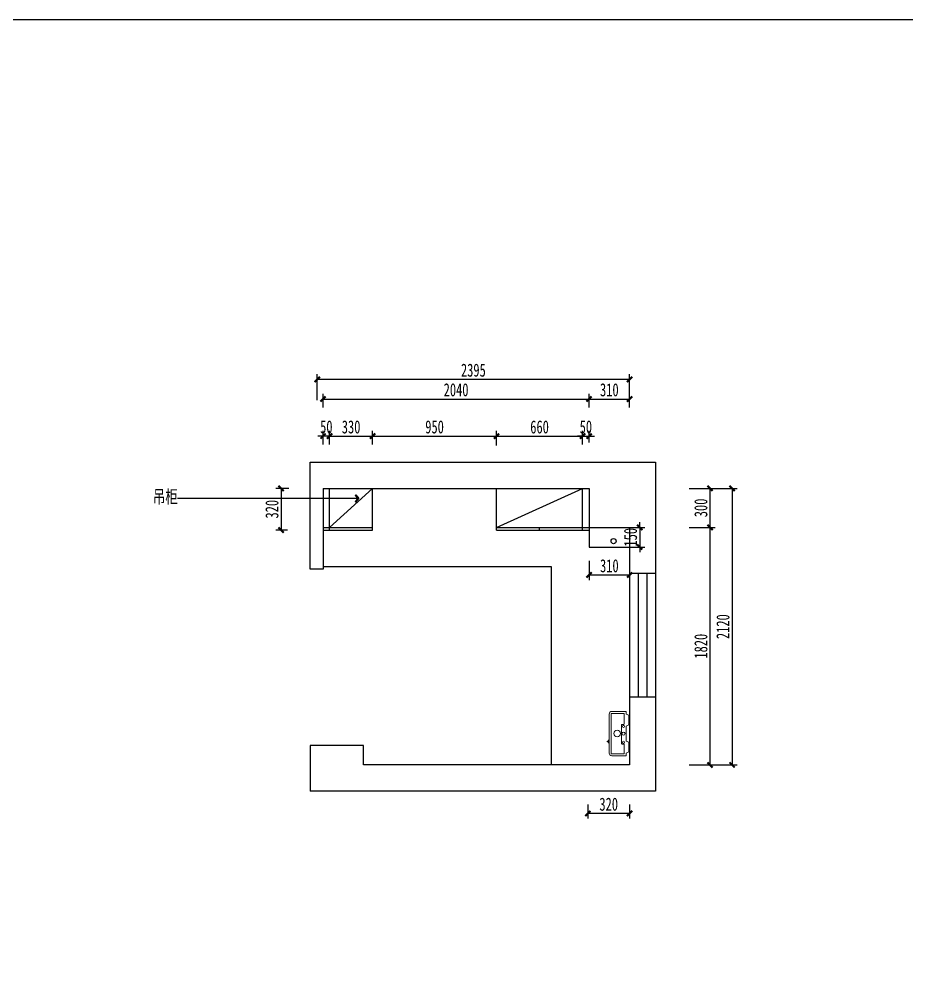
# Model space of a CAD drawing. Header units: millimetres. Extents: x 3104083 to 3173399, y -3165492 to -3044687.
# Drawn here: x 3120046 to 3126849, y -3117147 to -3109732 of the extents above; entities that cross this region are included whole.
import ezdxf

# ---------------------------------------------------------------- set-up
doc = ezdxf.new("R2010")
doc.units = ezdxf.units.MM
doc.header["$LTSCALE"] = 500
doc.header["$MEASUREMENT"] = 0
doc.header["$PDMODE"] = 2
doc.linetypes.add('ACAD_ISO03W100', pattern=[30, 12, -18])
doc.layers.get('0').update_dxf_attribs({"linetype": 'CONTINUOUS'})
doc.layers.get('DEFPOINTS').update_dxf_attribs({"linetype": 'CONTINUOUS'})
for name, color, linetype in [('D-节点尺寸', 5, 'CONTINUOUS'), ('P-完成面', 3, 'CONTINUOUS'), ('W-基础引线', 35, 'CONTINUOUS'), ('ZB_厨柜', 7, 'CONTINUOUS'), ('台面', 4, 'CONTINUOUS'), ('柜体', 2, 'CONTINUOUS')]:
    doc.layers.add(name, color=color, linetype=linetype)
doc.layers.add('墙体', color=6, linetype='CONTINUOUS', lineweight=25)
doc.layers.add('电器', color=85, linetype='CONTINUOUS', lineweight=15)
doc.styles.add('DIM', font='SimSun.ttf', dxfattribs={"width": 0.7})
doc.dimstyles.new('40', dxfattribs={"dimscale": 40, "dimtxt": 2.5, "dimasz": 1, "dimexe": 1, "dimexo": 1, "dimgap": 0.5, "dimtad": 1, "dimdec": 0, "dimzin": 0, "dimdsep": 46, "dimtxsty": 'DIM', "dimblk": 'ARCHTICK', "dimcen": 0, "dimclrd": 5, "dimclre": 5, "dimclrt": 35, "dimadec": 0, "dimazin": 0, "dimtfac": 0.5, "dimtdec": 0, "dimtix": 1, "dimtmove": 2, "dimatfit": 2, "dimldrblk": 'A', "dimfxl": 0, "dimtolj": 1, "dimtzin": 0, "dimlwd": -1, "dimlwe": -1, "dimarcsym": 0})
doc.dimstyles.new('基础引线', dxfattribs={"dimtxt": 3, "dimasz": 0.7, "dimexe": 2, "dimexo": 6, "dimgap": 1, "dimtad": 1, "dimdec": 0, "dimdsep": 46, "dimtxsty": 'Standard', "dimblk1": 'A', "dimblk2": 'A', "dimsah": 1, "dimcen": 3, "dimdle": 200, "dimclrd": 256, "dimclre": 256, "dimclrt": 2, "dimadec": 0, "dimazin": 0, "dimtfac": 1, "dimtdec": 0, "dimtix": 1, "dimtmove": 1, "dimatfit": 3, "dimldrblk": 'A', "dimfxl": 0, "dimtvp": 1, "dimtolj": 1, "dimtzin": 0, "dimarcsym": 0})

# ---------------------------------------------------------------- blocks, each defined once
blk = doc.blocks.new('_ArchTick')
at = {"color": 0, "linetype": 'ByBlock', "const_width": 0.4}
blk.add_lwpolyline([(-0.5, -0.5), (0.5, 0.5)], dxfattribs=at)
blk = doc.blocks.new('*D1665')
at = {"layer": 'D-节点尺寸', "color": 5, "ltscale": 100}
for p, q in [((3122374.7, -3112708.3), (3122374.7, -3112602.7)), ((3122374.7, -3112642.7), (3124414.7, -3112642.7)), ((3124414.7, -3112708.3), (3124414.7, -3112602.7))]:
    blk.add_line(p, q, dxfattribs=at)
at = {"layer": 'DEFPOINTS', "color": 0, "ltscale": 100}
for p in [(3124414.7, -3112642.7), (3122374.7, -3112748.3), (3124414.7, -3112748.3)]:
    blk.add_point(p, dxfattribs=at)
at = {"layer": 'D-节点尺寸', "color": 5, "ltscale": 100, "xscale": 40, "yscale": 40, "zscale": 40, "rotation": 180}
blk.add_blockref('_ArchTick', (3122374.7, -3112642.7), dxfattribs=at)
at = {"layer": 'D-节点尺寸', "color": 5, "ltscale": 100, "xscale": 40, "yscale": 40, "zscale": 40}
blk.add_blockref('_ArchTick', (3124414.7, -3112642.7), dxfattribs=at)
at = {"layer": 'D-节点尺寸', "color": 35, "ltscale": 100, "insert": (3123394.7, -3112572.7), "char_height": 100, "attachment_point": 5, "style": 'DIM'}
blk.add_mtext('\\A1;2040', dxfattribs=at)
blk = doc.blocks.new('A')
for p, q in [((-0.37, 0), (-2.13, 0)), ((-1.44, 1.15), (-1.09, 1.44)), ((-1.44, 1.15), (-0.37, 0)), ((-1.44, -1.15), (-0.37, 0)), ((-1.09, 1.44), (0, 0)), ((-1.09, -1.44), (0, 0)), ((-1.44, -1.15), (-1.09, -1.44))]:
    blk.add_line(p, q)
for points in [[(-1.44, 1.15), (-1.09, 1.44), (-0.37, 0), (0, 0)], [(-1.44, -1.15), (-1.09, -1.44), (-0.37, 0), (0, 0)]]:
    blk.add_solid(points)
blk = doc.blocks.new('*D1666')
at = {"layer": 'D-节点尺寸', "color": 5, "ltscale": 100}
for p, q in [((3124414.7, -3112708.3), (3124414.7, -3112602.7)), ((3124414.7, -3112642.7), (3124724.7, -3112642.7)), ((3124724.7, -3112708.3), (3124724.7, -3112602.7))]:
    blk.add_line(p, q, dxfattribs=at)
at = {"layer": 'DEFPOINTS', "color": 0, "ltscale": 100}
for p in [(3124724.7, -3112642.7), (3124414.7, -3112748.3), (3124724.7, -3112748.3)]:
    blk.add_point(p, dxfattribs=at)
at = {"layer": 'D-节点尺寸', "color": 5, "ltscale": 100, "xscale": 40, "yscale": 40, "zscale": 40, "rotation": 180}
blk.add_blockref('_ArchTick', (3124414.7, -3112642.7), dxfattribs=at)
at = {"layer": 'D-节点尺寸', "color": 5, "ltscale": 100, "xscale": 40, "yscale": 40, "zscale": 40}
blk.add_blockref('_ArchTick', (3124724.7, -3112642.7), dxfattribs=at)
at = {"layer": 'D-节点尺寸', "color": 35, "ltscale": 100, "insert": (3124569.7, -3112572.7), "char_height": 100, "attachment_point": 5, "style": 'DIM'}
blk.add_mtext('\\A1;310', dxfattribs=at)
blk = doc.blocks.new('*D1667')
at = {"layer": 'D-节点尺寸', "color": 5, "ltscale": 100}
for p, q in [((3125181.9, -3113627.5), (3125381.9, -3113627.5)), ((3125341.9, -3115447.5), (3125341.9, -3113627.5)), ((3125181.9, -3115447.5), (3125381.9, -3115447.5))]:
    blk.add_line(p, q, dxfattribs=at)
at = {"layer": 'DEFPOINTS', "color": 0, "ltscale": 100}
for p in [(3125141.9, -3113627.5), (3125341.9, -3113627.5), (3125141.9, -3115447.5)]:
    blk.add_point(p, dxfattribs=at)
at = {"layer": 'D-节点尺寸', "color": 5, "ltscale": 100, "xscale": 40, "yscale": 40, "zscale": 40}
for p, rotation in [((3125341.9, -3113627.5), 90), ((3125341.9, -3115447.5), 270)]:
    blk.add_blockref('_ArchTick', p, dxfattribs=dict(at, rotation=rotation))
at = {"layer": 'D-节点尺寸', "color": 35, "ltscale": 100, "insert": (3125271.9, -3114537.5), "char_height": 100, "attachment_point": 5, "rotation": 90, "style": 'DIM'}
blk.add_mtext('\\A1;1820', dxfattribs=at)
blk = doc.blocks.new('*D1668')
at = {"layer": 'D-节点尺寸', "color": 5, "ltscale": 100}
for p, q in [((3125181.9, -3113327.5), (3125381.9, -3113327.5)), ((3125341.9, -3113627.5), (3125341.9, -3113327.5)), ((3125181.9, -3113627.5), (3125381.9, -3113627.5))]:
    blk.add_line(p, q, dxfattribs=at)
at = {"layer": 'DEFPOINTS', "color": 0, "ltscale": 100}
for p in [(3125141.9, -3113327.5), (3125341.9, -3113327.5), (3125141.9, -3113627.5)]:
    blk.add_point(p, dxfattribs=at)
at = {"layer": 'D-节点尺寸', "color": 5, "ltscale": 100, "xscale": 40, "yscale": 40, "zscale": 40}
for p, rotation in [((3125341.9, -3113327.5), 90), ((3125341.9, -3113627.5), 270)]:
    blk.add_blockref('_ArchTick', p, dxfattribs=dict(at, rotation=rotation))
at = {"layer": 'D-节点尺寸', "color": 35, "ltscale": 100, "insert": (3125271.9, -3113477.5), "char_height": 100, "attachment_point": 5, "rotation": 90, "style": 'DIM'}
blk.add_mtext('\\A1;300', dxfattribs=at)
blk = doc.blocks.new('*D1669')
at = {"layer": 'D-节点尺寸', "color": 5, "ltscale": 100}
for p, q in [((3122329.7, -3112652.1), (3122329.7, -3112452.1)), ((3124724.7, -3112492.1), (3122329.7, -3112492.1)), ((3124724.7, -3112652.1), (3124724.7, -3112452.1))]:
    blk.add_line(p, q, dxfattribs=at)
at = {"layer": 'DEFPOINTS', "color": 0, "ltscale": 100}
for p in [(3122329.7, -3112492.1), (3122329.7, -3112875.2), (3124724.7, -3112875.2)]:
    blk.add_point(p, dxfattribs=at)
at = {"layer": 'D-节点尺寸', "color": 5, "ltscale": 100, "xscale": 40, "yscale": 40, "zscale": 40, "rotation": 180}
blk.add_blockref('_ArchTick', (3122329.7, -3112492.1), dxfattribs=at)
at = {"layer": 'D-节点尺寸', "color": 5, "ltscale": 100, "xscale": 40, "yscale": 40, "zscale": 40}
blk.add_blockref('_ArchTick', (3124724.7, -3112492.1), dxfattribs=at)
at = {"layer": 'D-节点尺寸', "color": 35, "ltscale": 100, "insert": (3123527.2, -3112422.1), "char_height": 100, "attachment_point": 5, "style": 'DIM'}
blk.add_mtext('\\A1;2395', dxfattribs=at)
blk = doc.blocks.new('*D1670')
at = {"layer": 'D-节点尺寸', "color": 5, "ltscale": 100}
for p, q in [((3125351.1, -3113327.5), (3125551.1, -3113327.5)), ((3125511.1, -3113327.5), (3125511.1, -3115447.5)), ((3125351.1, -3115447.5), (3125551.1, -3115447.5))]:
    blk.add_line(p, q, dxfattribs=at)
at = {"layer": 'DEFPOINTS', "color": 0, "ltscale": 100}
for p in [(3125251.9, -3113327.5), (3125251.9, -3115447.5), (3125511.1, -3115447.5)]:
    blk.add_point(p, dxfattribs=at)
at = {"layer": 'D-节点尺寸', "color": 5, "ltscale": 100, "xscale": 40, "yscale": 40, "zscale": 40}
for p, rotation in [((3125511.1, -3113327.5), 90), ((3125511.1, -3115447.5), 270)]:
    blk.add_blockref('_ArchTick', p, dxfattribs=dict(at, rotation=rotation))
at = {"layer": 'D-节点尺寸', "color": 35, "ltscale": 100, "insert": (3125441.1, -3114387.5), "char_height": 100, "attachment_point": 5, "rotation": 90, "style": 'DIM'}
blk.add_mtext('\\A1;2120', dxfattribs=at)
blk = doc.blocks.new('*D1681')
at = {"layer": 'D-节点尺寸', "color": 5, "ltscale": 100}
for p, q in [((3122112.9, -3113327.5), (3122012.9, -3113327.5)), ((3122052.9, -3113327.5), (3122052.9, -3113647.5)), ((3122102.9, -3113647.5), (3122012.9, -3113647.5))]:
    blk.add_line(p, q, dxfattribs=at)
at = {"layer": 'DEFPOINTS', "color": 0, "ltscale": 100}
for p in [(3122152.9, -3113327.5), (3122052.9, -3113647.5), (3122142.9, -3113647.5)]:
    blk.add_point(p, dxfattribs=at)
at = {"layer": 'D-节点尺寸', "color": 5, "ltscale": 100, "xscale": 40, "yscale": 40, "zscale": 40}
for p, rotation in [((3122052.9, -3113327.5), 90), ((3122052.9, -3113647.5), 270)]:
    blk.add_blockref('_ArchTick', p, dxfattribs=dict(at, rotation=rotation))
at = {"layer": 'D-节点尺寸', "color": 35, "ltscale": 100, "insert": (3121982.9, -3113487.5), "char_height": 100, "attachment_point": 5, "rotation": 90, "style": 'DIM'}
blk.add_mtext('\\A1;320', dxfattribs=at)
blk = doc.blocks.new('*D1682')
at = {"layer": 'D-节点尺寸', "color": 5, "ltscale": 100}
for p, q in [((3124404.7, -3115750.6), (3124404.7, -3115859)), ((3124724.7, -3115750.6), (3124724.7, -3115859)), ((3124724.7, -3115819), (3124404.7, -3115819))]:
    blk.add_line(p, q, dxfattribs=at)
at = {"layer": 'DEFPOINTS', "color": 0, "ltscale": 100}
for p in [(3124404.7, -3115710.6), (3124724.7, -3115710.6), (3124404.7, -3115819)]:
    blk.add_point(p, dxfattribs=at)
at = {"layer": 'D-节点尺寸', "color": 5, "ltscale": 100, "xscale": 40, "yscale": 40, "zscale": 40, "rotation": 180}
blk.add_blockref('_ArchTick', (3124404.7, -3115819), dxfattribs=at)
at = {"layer": 'D-节点尺寸', "color": 5, "ltscale": 100, "xscale": 40, "yscale": 40, "zscale": 40}
blk.add_blockref('_ArchTick', (3124724.7, -3115819), dxfattribs=at)
at = {"layer": 'D-节点尺寸', "color": 35, "ltscale": 100, "insert": (3124564.7, -3115749), "char_height": 100, "attachment_point": 5, "style": 'DIM'}
blk.add_mtext('\\A1;320', dxfattribs=at)
blk = doc.blocks.new('热水器平面')
at = {"layer": '电器'}
for p, q in [((223135.7, -105688.4), (223135.7, -105686.4)), ((223165.7, -105686.4), (223165.7, -105688.4))]:
    blk.add_line(p, q, dxfattribs=at)
for points in [[(223146.2, -105556.4), (223156.2, -105536.4), (223229.2, -105536.4), (223239.2, -105556.4), (223259.2, -105556.4), (223259.2, -105666.4, -0.414214), (223239.2, -105686.4), (222939.2, -105686.4, -0.414214), (222919.2, -105666.4), (222919.2, -105556.4), (222939.2, -105556.4), (222949.2, -105536.4), (223022.2, -105536.4), (223032.2, -105556.4)], [(223024.2, -105591.4), (223164.2, -105591.4, 0.414214), (223169.2, -105586.4), (223169.2, -105576.4, -0.414214), (223174.2, -105571.4), (223244.2, -105571.4), (223244.2, -105666.4, -0.414214), (223239.2, -105671.4), (222939.2, -105671.4, -0.414214), (222934.2, -105666.4), (222934.2, -105571.4), (223014.2, -105571.4, -0.414214), (223019.2, -105576.4), (223019.2, -105586.4, 0.414214)]]:
    blk.add_lwpolyline(points, format="xyb", close=True, dxfattribs=at)
blk.add_lwpolyline([(223153.2, -105686.4), (223153.2, -105700.4, -0.414214), (223152.2, -105701.4), (223149.2, -105701.4, -0.414214), (223148.2, -105700.4), (223148.2, -105686.4)], format="xyb", dxfattribs=at)
for centre, radius in [((223034.2, -105576.4), 8), ((223089.2, -105576.4), 12), ((223156.2, -105576.4), 8), ((223089.2, -105624.8), 24.9)]:
    blk.add_circle(centre, radius, dxfattribs=at)
for centre, start, end in [((223149.3, -105672.5), 229.45307, 266.94411), ((223152.1, -105672.5), 273.05589, 310.54693)]:
    blk.add_arc(centre, 20.9, start, end, dxfattribs=at)
blk = doc.blocks.new('*D1704')
at = {"layer": 'D-节点尺寸', "color": 5, "ltscale": 100}
for p, q in [((3124642.6, -3113627.5), (3124842.6, -3113627.5)), ((3124802.6, -3113627.5), (3124802.6, -3113587.5)), ((3124802.6, -3113627.5), (3124802.6, -3113777.5)), ((3124642.6, -3113777.5), (3124842.6, -3113777.5)), ((3124802.6, -3113777.5), (3124802.6, -3113817.5))]:
    blk.add_line(p, q, dxfattribs=at)
at = {"layer": 'DEFPOINTS', "color": 0, "ltscale": 100}
for p in [(3124536.4, -3113627.5), (3124569.7, -3113777.5), (3124802.6, -3113777.5)]:
    blk.add_point(p, dxfattribs=at)
at = {"layer": 'D-节点尺寸', "color": 5, "ltscale": 100, "xscale": 40, "yscale": 40, "zscale": 40}
for p, rotation in [((3124802.6, -3113627.5), 270), ((3124802.6, -3113777.5), 90)]:
    blk.add_blockref('_ArchTick', p, dxfattribs=dict(at, rotation=rotation))
at = {"layer": 'D-节点尺寸', "color": 35, "ltscale": 100, "insert": (3124732.6, -3113702.5), "char_height": 100, "attachment_point": 5, "rotation": 90, "style": 'DIM'}
blk.add_mtext('\\A1;150', dxfattribs=at)
blk = doc.blocks.new('*D1705')
at = {"layer": 'D-节点尺寸', "color": 5, "ltscale": 100}
for p, q in [((3124414.7, -3113882.3), (3124414.7, -3114031.5)), ((3124724.7, -3113882.3), (3124724.7, -3114031.5)), ((3124414.7, -3113991.5), (3124724.7, -3113991.5))]:
    blk.add_line(p, q, dxfattribs=at)
at = {"layer": 'DEFPOINTS', "color": 0, "ltscale": 100}
for p in [(3124414.7, -3113842.3), (3124724.7, -3113842.3), (3124724.7, -3113991.5)]:
    blk.add_point(p, dxfattribs=at)
at = {"layer": 'D-节点尺寸', "color": 5, "ltscale": 100, "xscale": 40, "yscale": 40, "zscale": 40, "rotation": 180}
blk.add_blockref('_ArchTick', (3124414.7, -3113991.5), dxfattribs=at)
at = {"layer": 'D-节点尺寸', "color": 5, "ltscale": 100, "xscale": 40, "yscale": 40, "zscale": 40}
blk.add_blockref('_ArchTick', (3124724.7, -3113991.5), dxfattribs=at)
at = {"layer": 'D-节点尺寸', "color": 35, "ltscale": 100, "insert": (3124569.7, -3113921.5), "char_height": 100, "attachment_point": 5, "style": 'DIM'}
blk.add_mtext('\\A1;310', dxfattribs=at)
blk = doc.blocks.new('*D1714')
at = {"layer": 'D-节点尺寸', "color": 5, "ltscale": 100}
for p, q in [((3122424.7, -3112991.2), (3122424.7, -3112887)), ((3122754.7, -3112991.2), (3122754.7, -3112887)), ((3122424.7, -3112927), (3122754.7, -3112927))]:
    blk.add_line(p, q, dxfattribs=at)
at = {"layer": 'DEFPOINTS', "color": 0, "ltscale": 100}
for p in [(3122754.7, -3112927), (3122424.7, -3113031.2), (3122754.7, -3113031.2)]:
    blk.add_point(p, dxfattribs=at)
at = {"layer": 'D-节点尺寸', "color": 5, "ltscale": 100, "xscale": 40, "yscale": 40, "zscale": 40, "rotation": 180}
blk.add_blockref('_ArchTick', (3122424.7, -3112927), dxfattribs=at)
at = {"layer": 'D-节点尺寸', "color": 5, "ltscale": 100, "xscale": 40, "yscale": 40, "zscale": 40}
blk.add_blockref('_ArchTick', (3122754.7, -3112927), dxfattribs=at)
at = {"layer": 'D-节点尺寸', "color": 35, "ltscale": 100, "insert": (3122589.7, -3112857), "char_height": 100, "attachment_point": 5, "style": 'DIM'}
blk.add_mtext('\\A1;330', dxfattribs=at)
blk = doc.blocks.new('*D1715')
at = {"layer": 'D-节点尺寸', "color": 5, "ltscale": 100}
for p, q in [((3122754.7, -3112991.2), (3122754.7, -3112887)), ((3123704.7, -3112999.4), (3123704.7, -3112887)), ((3122754.7, -3112927), (3123704.7, -3112927))]:
    blk.add_line(p, q, dxfattribs=at)
at = {"layer": 'DEFPOINTS', "color": 0, "ltscale": 100}
for p in [(3123704.7, -3112927), (3122754.7, -3113031.2), (3123704.7, -3113039.4)]:
    blk.add_point(p, dxfattribs=at)
at = {"layer": 'D-节点尺寸', "color": 5, "ltscale": 100, "xscale": 40, "yscale": 40, "zscale": 40, "rotation": 180}
blk.add_blockref('_ArchTick', (3122754.7, -3112927), dxfattribs=at)
at = {"layer": 'D-节点尺寸', "color": 5, "ltscale": 100, "xscale": 40, "yscale": 40, "zscale": 40}
blk.add_blockref('_ArchTick', (3123704.7, -3112927), dxfattribs=at)
at = {"layer": 'D-节点尺寸', "color": 35, "ltscale": 100, "insert": (3123229.7, -3112857), "char_height": 100, "attachment_point": 5, "style": 'DIM'}
blk.add_mtext('\\A1;950', dxfattribs=at)
blk = doc.blocks.new('*D1716')
at = {"layer": 'D-节点尺寸', "color": 5, "ltscale": 100}
for p, q in [((3123704.7, -3112999.4), (3123704.7, -3112887)), ((3124364.7, -3112991.9), (3124364.7, -3112887)), ((3123704.7, -3112927), (3124364.7, -3112927))]:
    blk.add_line(p, q, dxfattribs=at)
at = {"layer": 'DEFPOINTS', "color": 0, "ltscale": 100}
for p in [(3124364.7, -3112927), (3124364.7, -3113031.9), (3123704.7, -3113039.4)]:
    blk.add_point(p, dxfattribs=at)
at = {"layer": 'D-节点尺寸', "color": 5, "ltscale": 100, "xscale": 40, "yscale": 40, "zscale": 40, "rotation": 180}
blk.add_blockref('_ArchTick', (3123704.7, -3112927), dxfattribs=at)
at = {"layer": 'D-节点尺寸', "color": 5, "ltscale": 100, "xscale": 40, "yscale": 40, "zscale": 40}
blk.add_blockref('_ArchTick', (3124364.7, -3112927), dxfattribs=at)
at = {"layer": 'D-节点尺寸', "color": 35, "ltscale": 100, "insert": (3124034.7, -3112857), "char_height": 100, "attachment_point": 5, "style": 'DIM'}
blk.add_mtext('\\A1;660', dxfattribs=at)
blk = doc.blocks.new('*D1717')
at = {"layer": 'D-节点尺寸', "color": 5, "ltscale": 100}
for p, q in [((3124364.7, -3112991.9), (3124364.7, -3112887)), ((3124414.7, -3112977), (3124414.7, -3112887)), ((3124364.7, -3112927), (3124324.7, -3112927)), ((3124364.7, -3112927), (3124414.7, -3112927)), ((3124414.7, -3112927), (3124454.7, -3112927))]:
    blk.add_line(p, q, dxfattribs=at)
at = {"layer": 'DEFPOINTS', "color": 0, "ltscale": 100}
for p in [(3124414.7, -3112927), (3124364.7, -3113031.9), (3124414.7, -3113017)]:
    blk.add_point(p, dxfattribs=at)
at = {"layer": 'D-节点尺寸', "color": 5, "ltscale": 100, "xscale": 40, "yscale": 40, "zscale": 40}
blk.add_blockref('_ArchTick', (3124364.7, -3112927), dxfattribs=at)
at = {"layer": 'D-节点尺寸', "color": 5, "ltscale": 100, "xscale": 40, "yscale": 40, "zscale": 40, "rotation": 180}
blk.add_blockref('_ArchTick', (3124414.7, -3112927), dxfattribs=at)
at = {"layer": 'D-节点尺寸', "color": 35, "ltscale": 100, "insert": (3124389.7, -3112857), "char_height": 100, "attachment_point": 5, "style": 'DIM'}
blk.add_mtext('\\A1;50', dxfattribs=at)
blk = doc.blocks.new('*D1718')
at = {"layer": 'D-节点尺寸', "color": 5, "ltscale": 100}
for p, q in [((3122374.7, -3112990.8), (3122374.7, -3112887)), ((3122424.7, -3112991.2), (3122424.7, -3112887)), ((3122374.7, -3112927), (3122334.7, -3112927)), ((3122424.7, -3112927), (3122374.7, -3112927)), ((3122424.7, -3112927), (3122464.7, -3112927))]:
    blk.add_line(p, q, dxfattribs=at)
at = {"layer": 'DEFPOINTS', "color": 0, "ltscale": 100}
for p in [(3122374.7, -3112927), (3122374.7, -3113030.8), (3122424.7, -3113031.2)]:
    blk.add_point(p, dxfattribs=at)
at = {"layer": 'D-节点尺寸', "color": 5, "ltscale": 100, "xscale": 40, "yscale": 40, "zscale": 40}
blk.add_blockref('_ArchTick', (3122374.7, -3112927), dxfattribs=at)
at = {"layer": 'D-节点尺寸', "color": 5, "ltscale": 100, "xscale": 40, "yscale": 40, "zscale": 40, "rotation": 180}
blk.add_blockref('_ArchTick', (3122424.7, -3112927), dxfattribs=at)
at = {"layer": 'D-节点尺寸', "color": 35, "ltscale": 100, "insert": (3122399.7, -3112857), "char_height": 100, "attachment_point": 5, "style": 'DIM'}
blk.add_mtext('\\A1;50', dxfattribs=at)

msp = doc.modelspace()

# ---------------------------------------------------------------- linework, layer by layer
at = {"layer": 'D-节点尺寸', "color": 251, "ltscale": 100}
msp.add_lwpolyline([(3104083.146, -3109732.346), (3173399.353, -3109732.346), (3173399.353, -3124561.988), (3104083.146, -3124561.988)], close=True, dxfattribs=at)
at = {"layer": 'P-完成面', "color": 3, "ltscale": 100}
for p, q in [((3124414.737, -3113627.51), (3124414.737, -3113777.51)), ((3124414.737, -3113777.51), (3124724.737, -3113777.51))]:
    msp.add_line(p, q, dxfattribs=at)
at = {"layer": '台面', "linetype": 'ACAD_ISO03W100'}
for p, q in [((3122374.737, -3113927.51), (3124124.737, -3113927.51)), ((3124124.737, -3113927.51), (3124124.737, -3115447.51))]:
    msp.add_line(p, q, dxfattribs=at)
at = {"layer": '墙体'}
for p, q in [((3122274.737, -3113127.51), (3124924.737, -3113127.51)), ((3122274.737, -3113947.51), (3122274.737, -3113127.51)), ((3124924.737, -3113127.51), (3124924.737, -3113977.51)), ((3122374.737, -3113327.51), (3124414.737, -3113327.51)), ((3122374.737, -3113327.51), (3122374.737, -3113947.51)), ((3124414.737, -3113327.51), (3124414.737, -3113627.51)), ((3124414.737, -3113327.51), (3124414.737, -3113627.51)), ((3124414.737, -3113627.51), (3124724.737, -3113627.51)), ((3124724.737, -3113627.51), (3124724.737, -3113977.51)), ((3122374.737, -3113947.51), (3122274.737, -3113947.51)), ((3124724.737, -3113977.51), (3124924.737, -3113977.51)), ((3124924.737, -3114927.51), (3124724.737, -3114927.51)), ((3124724.737, -3114927.51), (3124724.737, -3115447.51)), ((3124924.737, -3114927.51), (3124924.737, -3115647.51)), ((3122684.737, -3115297.51), (3122274.737, -3115297.51)), ((3122274.737, -3115297.51), (3122274.737, -3115647.51)), ((3122684.737, -3115447.51), (3122684.737, -3115297.51)), ((3124724.737, -3115447.51), (3122684.737, -3115447.51)), ((3124924.737, -3115647.51), (3122274.737, -3115647.51))]:
    msp.add_line(p, q, dxfattribs=at)
at = {"layer": '墙体', "color": 2}
for p, q in [((3124724.737, -3113977.51), (3124724.737, -3114927.51)), ((3124791.404, -3113977.51), (3124791.404, -3114927.51)), ((3124858.071, -3113977.51), (3124858.071, -3114927.51)), ((3124924.737, -3113977.51), (3124924.737, -3114927.51))]:
    msp.add_line(p, q, dxfattribs=at)
at = {"layer": '柜体'}
for p, q in [((3122424.737, -3113627.51), (3122754.737, -3113327.51)), ((3122424.737, -3113647.51), (3122424.737, -3113327.51)), ((3122754.737, -3113647.51), (3122754.737, -3113327.51)), ((3123704.737, -3113647.51), (3123704.737, -3113327.51)), ((3123704.737, -3113627.51), (3124364.737, -3113327.51)), ((3124364.737, -3113647.51), (3124364.737, -3113327.51)), ((3124034.737, -3113647.51), (3124034.737, -3113627.51))]:
    msp.add_line(p, q, dxfattribs=at)
at = {"layer": '柜体', "ltscale": 0.15}
for p, q in [((3122374.737, -3113627.51), (3122754.737, -3113627.51)), ((3123704.737, -3113627.51), (3124414.737, -3113627.51)), ((3122374.737, -3113647.51), (3122754.737, -3113647.51)), ((3123704.737, -3113647.51), (3124414.737, -3113647.51))]:
    msp.add_line(p, q, dxfattribs=at)
at = {"layer": '柜体'}
msp.add_circle((3124602.314, -3113731.794), 19.782, dxfattribs=at)

# ---------------------------------------------------------------- block references
at = {"layer": 'ZB_厨柜', "color": 253, "rotation": 270}
msp.add_blockref('热水器平面', (3230254.889, -2892117.995), dxfattribs=at)

# ---------------------------------------------------------------- texts
at = {"layer": 'D-节点尺寸', "color": 35, "ltscale": 100, "insert": (3121165.454, -3113396.734), "char_height": 100, "attachment_point": 5, "style": 'DIM'}
msp.add_mtext_dynamic_manual_height_columns('吊柜', width=1011.95328, gutter_width=400, heights=[0], dxfattribs=at)

# ---------------------------------------------------------------- dimensions: what is measured, and where the dimension line sits
at = {"layer": 'D-节点尺寸', "color": 251, "ltscale": 100}
for base, p1, p2, picture, middle in [((3122329.737, -3112492.06), (3124724.737, -3112875.162), (3122329.737, -3112875.162), '*D1669', (3123527.237, -3112422.06)), ((3124414.737, -3112642.712), (3122374.737, -3112748.318), (3124414.737, -3112748.318), '*D1665', (3123394.737, -3112572.712)), ((3124724.737, -3112642.712), (3124414.737, -3112748.318), (3124724.737, -3112748.318), '*D1666', (3124569.737, -3112572.712)), ((3122374.737, -3112927.042), (3122424.737, -3113031.169), (3122374.737, -3113030.772), '*D1718', (3122399.737, -3112857.042)), ((3122754.737, -3112927.042), (3122424.737, -3113031.169), (3122754.737, -3113031.169), '*D1714', (3122589.737, -3112857.042)), ((3123704.737, -3112927.042), (3122754.737, -3113031.169), (3123704.737, -3113039.364), '*D1715', (3123229.737, -3112857.042)), ((3124364.737, -3112927.042), (3123704.737, -3113039.364), (3124364.737, -3113031.943), '*D1716', (3124034.737, -3112857.042)), ((3124414.737, -3112927.042), (3124364.737, -3113031.943), (3124414.737, -3113017.042), '*D1717', (3124389.737, -3112857.042)), ((3124724.737, -3113991.53), (3124414.737, -3113842.257), (3124724.737, -3113842.257), '*D1705', (3124569.737, -3113921.53)), ((3124404.737, -3115818.971), (3124724.737, -3115710.576), (3124404.737, -3115710.576), '*D1682', (3124564.737, -3115748.971))]:
    dim = msp.add_linear_dim(base=base, p1=p1, p2=p2, dimstyle='40', dxfattribs=at)
    dim.commit()
    dim.dimension.update_dxf_attribs({"geometry": picture, "text_midpoint": middle})
for base, p1, p2, picture, middle in [((3122052.912, -3113647.51), (3122152.912, -3113327.51), (3122142.912, -3113647.51), '*D1681', (3121982.912, -3113487.51)), ((3125341.851, -3113327.51), (3125141.851, -3113627.51), (3125141.851, -3113327.51), '*D1668', (3125271.851, -3113477.51)), ((3125511.065, -3115447.51), (3125251.851, -3113327.51), (3125251.851, -3115447.51), '*D1670', (3125441.065, -3114387.51)), ((3124802.55, -3113777.51), (3124536.449, -3113627.51), (3124569.737, -3113777.51), '*D1704', (3124732.55, -3113702.51)), ((3125341.851, -3113627.51), (3125141.851, -3115447.51), (3125141.851, -3113627.51), '*D1667', (3125271.851, -3114537.51))]:
    dim = msp.add_linear_dim(base=base, p1=p1, p2=p2, angle=90, dimstyle='40', dxfattribs=at)
    dim.commit()
    dim.dimension.update_dxf_attribs({"geometry": picture, "text_midpoint": middle})

# ---------------------------------------------------------------- leaders
at = {"layer": 'W-基础引线'}
msp.add_leader([(3122648.747, -3113405.338), (3121257.748, -3113405.338)], dimstyle='基础引线', override={"dimasz": 20}, dxfattribs=at)

doc.saveas('drawing.dxf')
